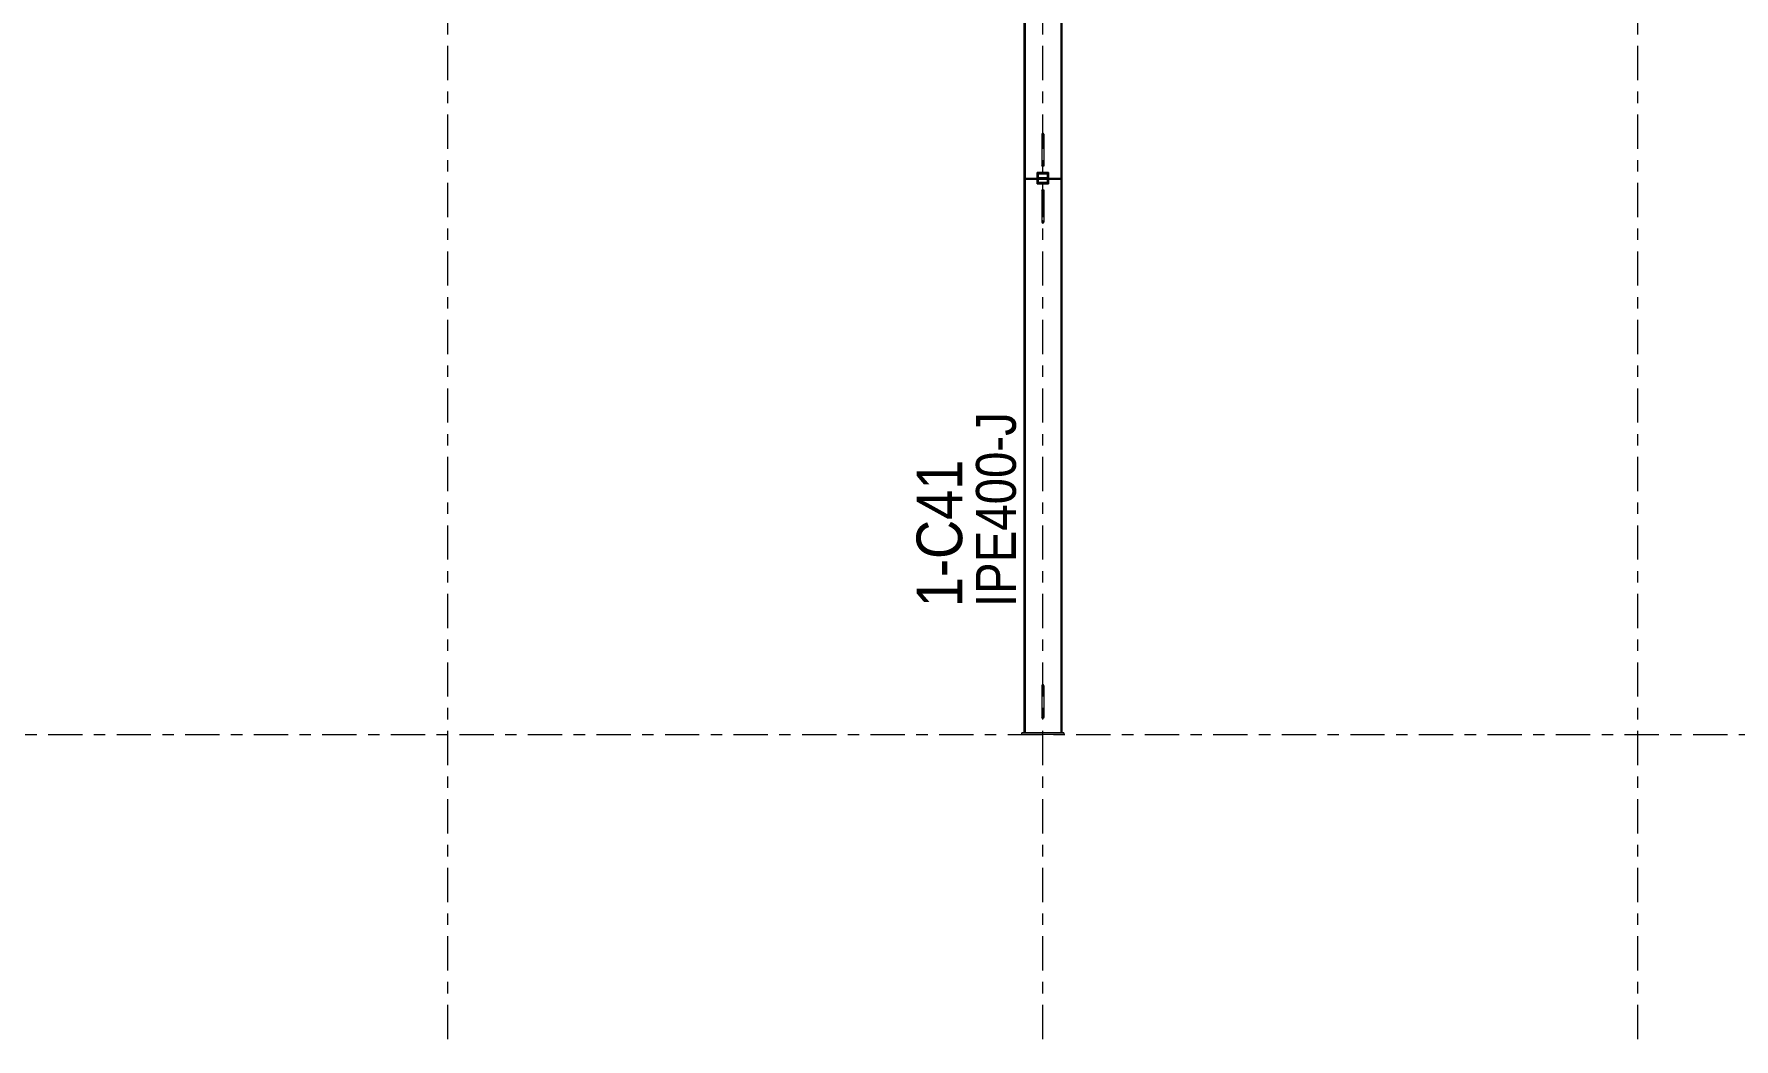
# Model space of a CAD drawing. Header units: millimetres. Extents: x -79 to 743, y -408 to 166.
# Drawn here: x 258.8 to 407.6, y -10 to 78 of the extents above; entities that cross this region are included whole.
import ezdxf

# ---------------------------------------------------------------- set-up
doc = ezdxf.new("R2010")
doc.units = ezdxf.units.MM
for name, pattern in [('XKITLINE00', [0]), ('XKITLINE02', [4, 2, -2]), ('XKITLINE03', [6, 3, -1, 1, -1])]:
    doc.linetypes.add(name, pattern=pattern)
for name, color, linetype, lineweight in [('Part', 2, 'Continuous', 0), ('PartMark', 7, 'Continuous', 0), ('S-grid', 1, 'Continuous', 0)]:
    doc.layers.add(name, color=color, linetype=linetype, lineweight=lineweight)
doc.styles.add('ARIAL', font='ARIAL.TTF')

# ---------------------------------------------------------------- blocks, each defined once
blk = doc.blocks.new('*A121')
at = {"layer": 'Part'}
blk.add_hatch(color=3, dxfattribs=at).paths.add_polyline_path([(347.08, 21.05), (347.14, 21.02), (347.17, 20.95), (347.14, 20.87), (347.08, 20.84), (347.02, 20.87), (347, 20.95), (347.02, 21.02)], flags=17)
blk = doc.blocks.new('*A122')
at = {"layer": 'Part'}
blk.add_hatch(color=3, dxfattribs=at).paths.add_polyline_path([(347.08, 61.68), (347.14, 61.65), (347.17, 61.57), (347.14, 61.5), (347.08, 61.47), (347.02, 61.5), (347, 61.57), (347.02, 61.65)], flags=17)
blk = doc.blocks.new('*A137')
at = {"layer": 'Part'}
blk.add_hatch(color=3, dxfattribs=at).paths.add_polyline_path([(347.08, 69.37), (347.14, 69.34), (347.17, 69.26), (347.14, 69.19), (347.08, 69.16), (347.02, 69.19), (347, 69.26), (347.02, 69.34)], flags=17)
blk = doc.blocks.new('*A139')
at = {"layer": 'Part'}
h = blk.add_hatch(color=3, dxfattribs=at)
h.paths.add_polyline_path([(346.67, 65), (346.67, 65.83), (347.5, 65.83), (347.5, 65)], flags=17)
h.paths.add_polyline_path([(346.7, 65.8), (346.7, 65.03), (347.47, 65.03), (347.47, 65.8)])
blk = doc.blocks.new('*A477')
at = {"layer": 'S-grid', "color": 1, "linetype": 'XKITLINE03', "lineweight": 0}
blk.add_line((-10, 16.67), (572.49, 16.67), dxfattribs=at)
blk = doc.blocks.new('*A765')
at = {"layer": 'S-grid', "color": 1, "linetype": 'XKITLINE03', "lineweight": 0}
blk.add_line((399.17, -10), (399.17, 136.45), dxfattribs=at)
at = {"layer": 'S-grid', "color": 3, "style": 'ARIAL', "width": 0.85}
blk.add_text('T1', height=3, dxfattribs=at).set_placement((396.83, 137.45))
blk = doc.blocks.new('*A766')
at = {"layer": 'S-grid', "color": 1, "linetype": 'XKITLINE03', "lineweight": 0}
blk.add_line((347.08, -10), (347.08, 136.45), dxfattribs=at)
at = {"layer": 'S-grid', "color": 3, "style": 'ARIAL', "width": 0.85}
blk.add_text('T', height=3, dxfattribs=at).set_placement((345.86, 137.45))
blk = doc.blocks.new('*A767')
at = {"layer": 'S-grid', "color": 1, "linetype": 'XKITLINE03', "lineweight": 0}
blk.add_line((295, -10), (295, 136.45), dxfattribs=at)
at = {"layer": 'S-grid', "color": 3, "style": 'ARIAL', "width": 0.85}
blk.add_text('V3', height=3, dxfattribs=at).set_placement((292.55, 137.45))
blk = doc.blocks.new('*A813')
at = {"layer": 'Part', "color": 2, "linetype": 'XKITLINE00', "lineweight": 0}
for p, q in [((348.75, 114.36), (345.42, 114.36)), ((345.52, 114.36), (345.52, 113.34)), ((345.52, 113.26), (345.52, 65.38)), ((348.64, 114.36), (348.64, 113.34)), ((348.64, 113.26), (348.64, 65.38)), ((345.42, 103.03), (345.42, 16.83)), ((348.75, 103.03), (348.75, 16.83)), ((345.52, 65.29), (345.52, 16.83)), ((348.64, 65.29), (348.64, 16.83))]:
    blk.add_line(p, q, dxfattribs=at)
at = {"layer": 'Part', "color": 7, "linetype": 'XKITLINE02', "lineweight": 0}
for p, q in [((345.42, 114.36), (345.42, 103.03)), ((345.52, 114.36), (345.52, 113.26)), ((348.64, 113.34), (348.64, 113.26)), ((348.75, 114.36), (348.75, 103.03)), ((345.52, 65.38), (345.52, 65.29)), ((348.64, 65.38), (348.64, 65.29)), ((348.75, 16.83), (345.42, 16.83))]:
    blk.add_line(p, q, dxfattribs=at)
blk = doc.blocks.new('*A814')
at = {"layer": 'Part', "color": 2, "linetype": 'XKITLINE00', "lineweight": 0}
for p, q in [((348.92, 16.83), (345.25, 16.83)), ((345.25, 16.67), (345.25, 16.83)), ((348.92, 16.67), (345.25, 16.67)), ((348.92, 16.83), (348.92, 16.67))]:
    blk.add_line(p, q, dxfattribs=at)
blk = doc.blocks.new('*A815')
at = {"layer": 'Part', "color": 2, "linetype": 'XKITLINE00', "lineweight": 0}
for p, q in [((346.58, 65.38), (345.52, 65.38)), ((345.52, 65.29), (345.52, 65.38)), ((346.58, 65.29), (345.52, 65.29)), ((348.64, 65.38), (347.58, 65.38)), ((348.64, 65.29), (347.58, 65.29)), ((348.64, 65.38), (348.64, 65.29))]:
    blk.add_line(p, q, dxfattribs=at)
at = {"layer": 'Part', "color": 7, "linetype": 'XKITLINE02', "lineweight": 0}
for p, q in [((345.65, 65.29), (345.65, 65.38)), ((347.58, 65.38), (346.58, 65.38)), ((347.58, 65.29), (346.58, 65.29)), ((348.52, 65.29), (348.52, 65.38))]:
    blk.add_line(p, q, dxfattribs=at)
blk = doc.blocks.new('*A816')
at = {"layer": 'Part', "color": 7, "linetype": 'XKITLINE02', "lineweight": 0}
for p, q in [((348.64, 65.38), (345.52, 65.38)), ((345.52, 65.29), (345.52, 65.38)), ((348.64, 65.29), (345.52, 65.29)), ((345.65, 65.38), (345.65, 65.29)), ((348.52, 65.29), (348.52, 65.38)), ((348.64, 65.38), (348.64, 65.29))]:
    blk.add_line(p, q, dxfattribs=at)
blk = doc.blocks.new('*A921')
at = {"layer": 'Part', "color": 2, "linetype": 'XKITLINE00', "lineweight": 0}
for p, q in [((347.02, 21.02), (347, 20.95)), ((347, 20.95), (347, 18.79)), ((347, 20.95), (347.02, 20.87)), ((347.08, 21.05), (347.02, 21.02)), ((347.02, 20.87), (347.08, 20.84)), ((347.14, 21.02), (347.08, 21.05)), ((347.08, 20.84), (347.14, 20.87)), ((347.17, 20.95), (347.14, 21.02)), ((347.14, 20.87), (347.17, 20.95)), ((347.17, 20.95), (347.17, 18.79))]:
    blk.add_line(p, q, dxfattribs=at)
at = {"layer": 'Part', "color": 7, "linetype": 'XKITLINE02', "lineweight": 0}
for p, q in [((347, 18.79), (347, 18.16)), ((347, 18.16), (347.02, 18.21)), ((347.02, 18.11), (347, 18.16)), ((347.02, 18.21), (347.08, 18.23)), ((347.08, 18.09), (347.02, 18.11)), ((347.08, 18.23), (347.14, 18.21)), ((347.14, 18.11), (347.08, 18.09)), ((347.14, 18.21), (347.17, 18.16)), ((347.17, 18.16), (347.14, 18.11)), ((347.17, 18.79), (347.17, 18.16))]:
    blk.add_line(p, q, dxfattribs=at)
blk = doc.blocks.new('*A922')
at = {"layer": 'Part', "color": 7, "linetype": 'XKITLINE02', "lineweight": 0}
for p, q in [((347, 64.36), (347.02, 64.41)), ((347, 64.36), (347, 63.74)), ((347.02, 64.31), (347, 64.36)), ((347.02, 64.41), (347.08, 64.43)), ((347.08, 64.29), (347.02, 64.31)), ((347.08, 64.43), (347.14, 64.41)), ((347.14, 64.31), (347.08, 64.29)), ((347.14, 64.41), (347.17, 64.36)), ((347.17, 64.36), (347.14, 64.31)), ((347.17, 64.36), (347.17, 63.74))]:
    blk.add_line(p, q, dxfattribs=at)
at = {"layer": 'Part', "color": 2, "linetype": 'XKITLINE00', "lineweight": 0}
for p, q in [((347, 63.74), (347, 61.57)), ((347.17, 63.74), (347.17, 61.57)), ((347.02, 61.65), (347, 61.57)), ((347, 61.57), (347.02, 61.5)), ((347.08, 61.68), (347.02, 61.65)), ((347.02, 61.5), (347.08, 61.47)), ((347.14, 61.65), (347.08, 61.68)), ((347.08, 61.47), (347.14, 61.5)), ((347.17, 61.57), (347.14, 61.65)), ((347.14, 61.5), (347.17, 61.57))]:
    blk.add_line(p, q, dxfattribs=at)
blk = doc.blocks.new('*A937')
at = {"layer": 'Part', "color": 2, "linetype": 'XKITLINE00', "lineweight": 0}
for p, q in [((347.02, 69.34), (347, 69.26)), ((347, 69.26), (347, 67.12)), ((347, 69.26), (347.02, 69.19)), ((347.08, 69.37), (347.02, 69.34)), ((347.02, 69.19), (347.08, 69.16)), ((347.14, 69.34), (347.08, 69.37)), ((347.08, 69.16), (347.14, 69.19)), ((347.17, 69.26), (347.14, 69.34)), ((347.14, 69.19), (347.17, 69.26)), ((347.17, 69.26), (347.17, 67.12))]:
    blk.add_line(p, q, dxfattribs=at)
at = {"layer": 'Part', "color": 7, "linetype": 'XKITLINE02', "lineweight": 0}
for p, q in [((347, 67.12), (347, 66.5)), ((347.17, 67.12), (347.17, 66.5)), ((347, 66.5), (347.02, 66.54)), ((347.02, 66.45), (347, 66.5)), ((347.02, 66.54), (347.08, 66.56)), ((347.08, 66.43), (347.02, 66.45)), ((347.08, 66.56), (347.14, 66.54)), ((347.14, 66.45), (347.08, 66.43)), ((347.14, 66.54), (347.17, 66.5)), ((347.17, 66.5), (347.14, 66.45))]:
    blk.add_line(p, q, dxfattribs=at)
blk = doc.blocks.new('*A939')
at = {"layer": 'Part', "color": 2, "linetype": 'XKITLINE00', "lineweight": 0}
for p, q in [((346.67, 65.83), (346.67, 65)), ((346.67, 65.83), (347.5, 65.83)), ((346.7, 65.03), (346.7, 65.8)), ((346.7, 65.8), (347.47, 65.8)), ((347.47, 65.8), (347.47, 65.03)), ((347.5, 65.83), (347.5, 65)), ((347.5, 65), (346.67, 65)), ((347.47, 65.03), (346.7, 65.03))]:
    blk.add_line(p, q, dxfattribs=at)
blk = doc.blocks.new('*A940')
at = {"layer": 'Part', "color": 7, "linetype": 'XKITLINE02', "lineweight": 0}
for p, q in [((347.5, 65.83), (346.67, 65.83)), ((346.67, 65.83), (346.67, 65)), ((346.7, 65.03), (346.7, 65.8)), ((346.7, 65.8), (347.47, 65.8)), ((347.47, 65.8), (347.47, 65.03)), ((347.5, 65), (347.5, 65.83)), ((346.67, 65), (347.5, 65)), ((347.47, 65.03), (346.7, 65.03))]:
    blk.add_line(p, q, dxfattribs=at)
blk = doc.blocks.new('*A941')
at = {"layer": 'Part', "color": 7, "linetype": 'XKITLINE02', "lineweight": 0}
for p, q in [((346.58, 65.38), (346.58, 65.46)), ((346.58, 65.46), (347.58, 65.46)), ((347.58, 65.38), (346.58, 65.38)), ((347.58, 65.46), (347.58, 65.38))]:
    blk.add_line(p, q, dxfattribs=at)
blk = doc.blocks.new('*A942')
at = {"layer": 'Part', "color": 2, "linetype": 'XKITLINE00', "lineweight": 0}
for p, q in [((347.58, 65.92), (346.58, 65.92)), ((346.58, 65.92), (346.58, 64.92)), ((347.58, 64.92), (347.58, 65.92)), ((346.58, 64.92), (347.58, 64.92))]:
    blk.add_line(p, q, dxfattribs=at)
blk = doc.blocks.new('*A943')
at = {"layer": 'Part', "color": 7, "linetype": 'XKITLINE02', "lineweight": 0}
for p, q in [((346.58, 65.46), (346.58, 65.38)), ((347.58, 65.46), (346.58, 65.46)), ((346.58, 65.38), (347.58, 65.38)), ((347.58, 65.38), (347.58, 65.46))]:
    blk.add_line(p, q, dxfattribs=at)
blk = doc.blocks.new('*A944')
at = {"layer": 'Part', "color": 7, "linetype": 'XKITLINE02', "lineweight": 0}
for p, q in [((346.58, 65.92), (347.58, 65.92)), ((346.58, 64.92), (346.58, 65.92)), ((347.58, 65.92), (347.58, 64.92)), ((347.58, 64.92), (346.58, 64.92))]:
    blk.add_line(p, q, dxfattribs=at)
blk = doc.blocks.new('*A2081')
at = {"layer": 'PartMark', "color": 7, "style": 'ARIAL', "width": 0.85}
blk.add_text('IPE400-J', height=3.5, rotation=90.0002, dxfattribs=at).set_placement((344.72, 27.83))
at = {"layer": 'PartMark', "color": 3, "style": 'ARIAL', "width": 0.85}
blk.add_text('1-C41', height=4, rotation=90.0002, dxfattribs=at).set_placement((340.02, 27.83))

msp = doc.modelspace()

# ---------------------------------------------------------------- block references
at = {"lineweight": 0}
for name in ['*A767', '*A766', '*A765', '*A813', '*A137', '*A937', '*A942', '*A944', '*A139', '*A939', '*A940', '*A815', '*A816', '*A941', '*A943', '*A922', '*A122', '*A2081', '*A121', '*A921', '*A477', '*A814']:
    msp.add_blockref(name, (0, 0), dxfattribs=at)

doc.saveas('drawing.dxf')
